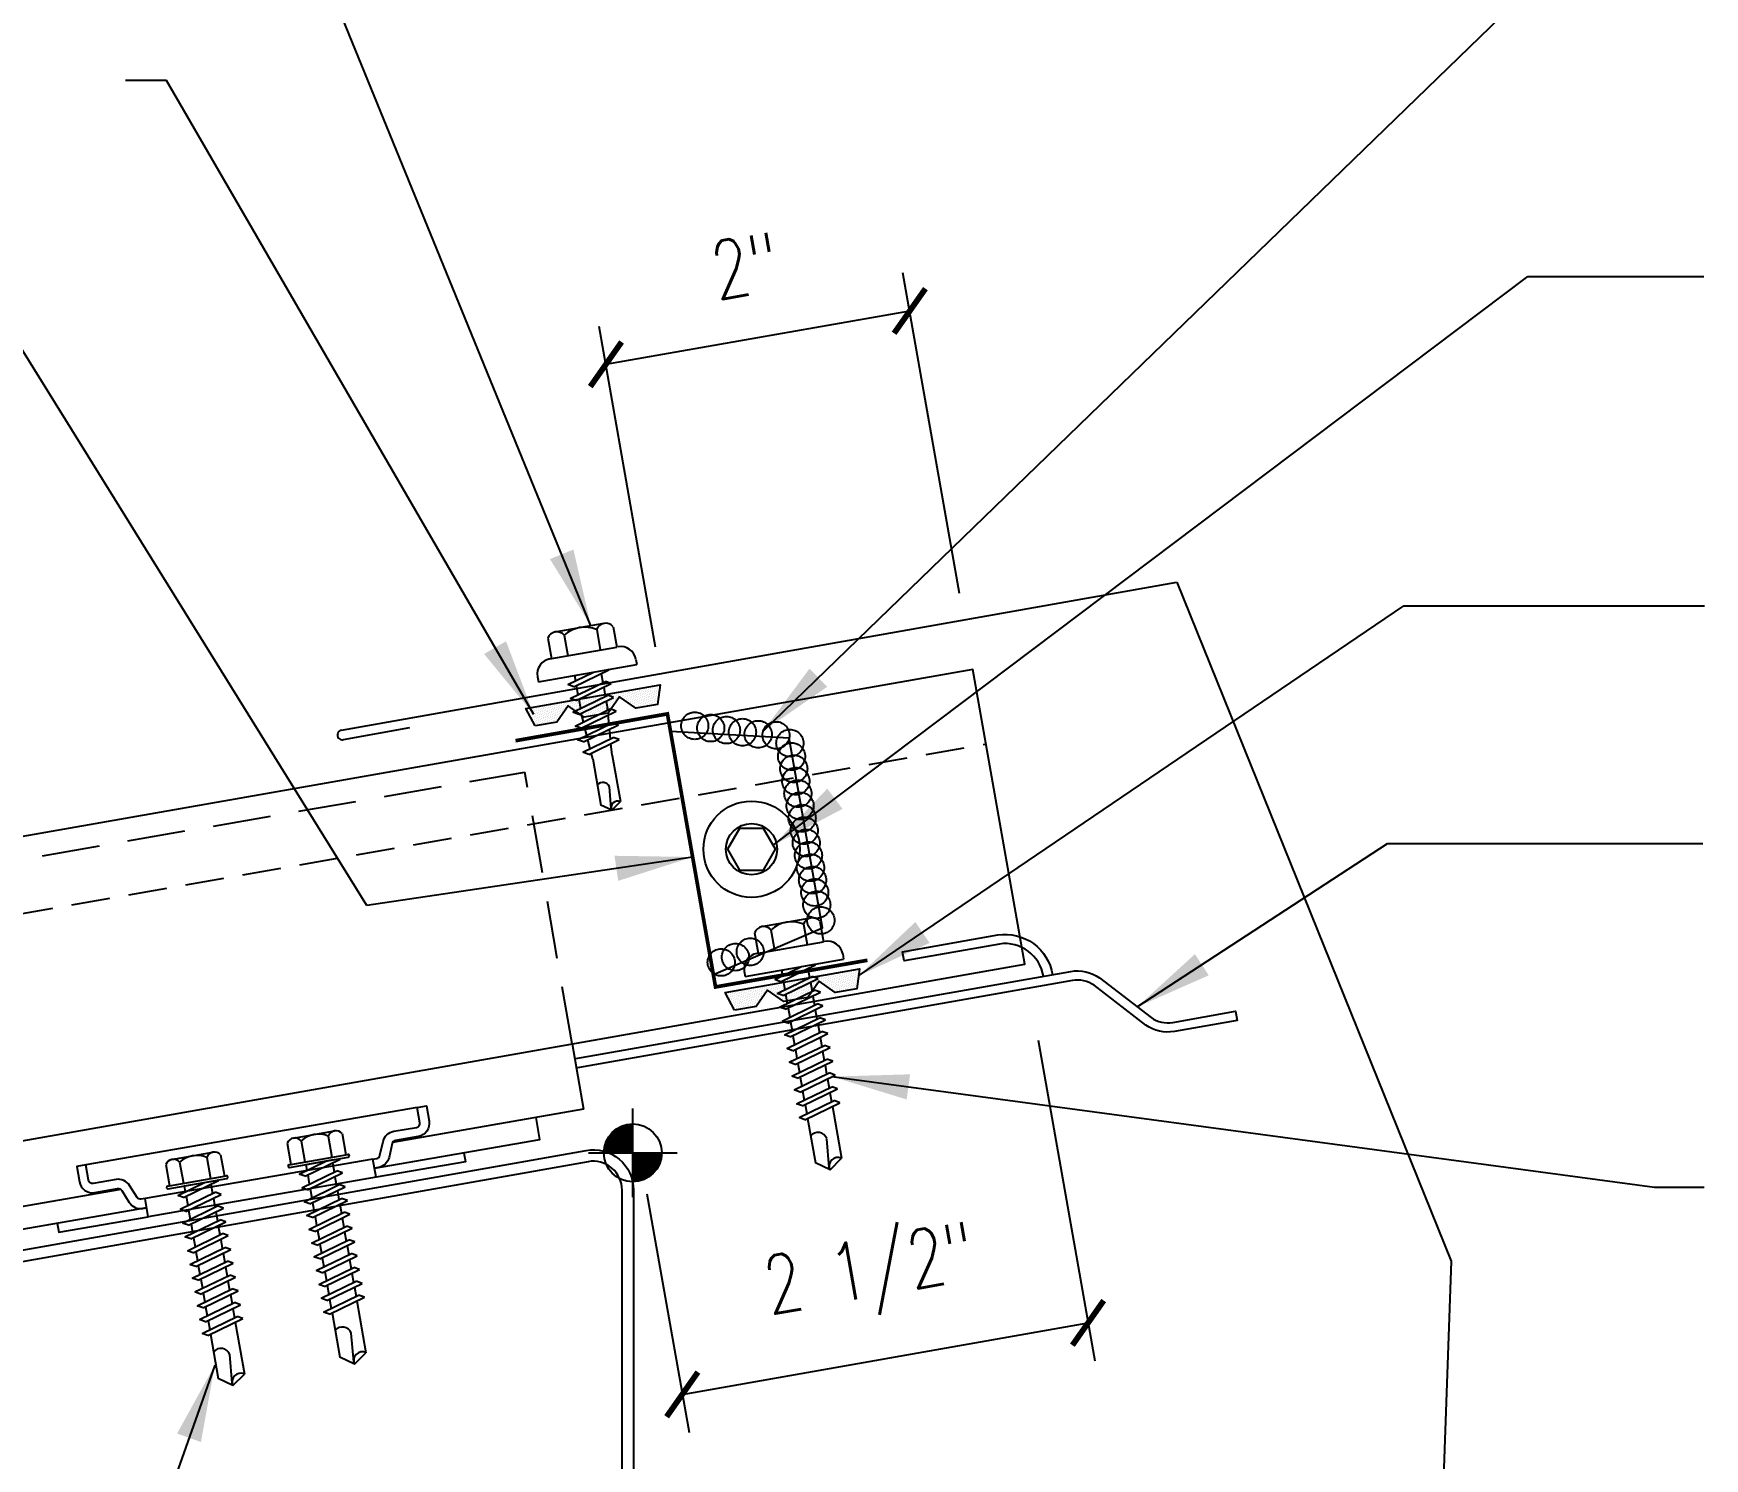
# Model space of a CAD drawing. Header units: inches. Extents: x 6.5 to 43, y 5.8 to 47.6.
# Drawn here: x 19.99 to 30.82, y 22.92 to 32.16 of the extents above; entities that cross this region are included whole.
import ezdxf

# ---------------------------------------------------------------- set-up
doc = ezdxf.new("R2010")
doc.units = ezdxf.units.IN
doc.header["$MEASUREMENT"] = 0
doc.linetypes.add('CENTER2', pattern=[1.125, 0.75, -0.125, 0.125, -0.125])
doc.linetypes.add('HIDDEN2', pattern=[0.1875, 0.125, -0.0625])
for name, color, linetype in [('clip', 5, 'Continuous'), ('CLO', 3, 'Continuous'), ('DIM', 2, 'Continuous'), ('FASTENER', 9, 'Continuous'), ('PANEL', 11, 'Continuous'), ('SEALANT', 253, 'CENTER2'), ('SECTION', 11, 'Continuous'), ('STLA', 10, 'Continuous'), ('TAPE', 8, 'Continuous'), ('TEXT', 2, 'Continuous'), ('TRIM', 6, 'Continuous')]:
    doc.layers.add(name, color=color, linetype=linetype)
doc.styles.add('TEXT', font='SIMPLEX', dxfattribs={"width": 0.75, "height": 6})
doc.styles.add('TEXT1', font='ROMANS.shx', dxfattribs={"width": 0.75, "height": 0.375})
doc.dimstyles.new('DETAIL', dxfattribs={"dimscale": 4, "dimtxt": 0.375, "dimasz": 0.0625, "dimexe": 0.0625, "dimexo": 0.125, "dimgap": 0.0625, "dimtad": 1, "dimdec": 4, "dimzin": 3, "dimdsep": 46, "dimlunit": 4, "dimtxsty": 'TEXT1', "dimblk": 'ARCHTICK', "dimcen": 0.0625, "dimclrd": 7, "dimclre": 7, "dimclrt": 2, "dimadec": 0, "dimazin": 0, "dimtfac": 0.59375, "dimtdec": 4, "dimtmove": 0, "dimatfit": 3, "dimfxl": 0, "dimfrac": 2, "dimtolj": 1, "dimtzin": 3, "dimarcsym": 0})
doc.dimstyles.new('DETAIL$7', dxfattribs={"dimscale": 4, "dimtxt": 6, "dimasz": 0.125, "dimexe": 0.0625, "dimexo": 0.125, "dimgap": 0.0625, "dimtad": 1, "dimdec": 5, "dimzin": 3, "dimdsep": 46, "dimlunit": 4, "dimtxsty": 'TEXT', "dimblk": 'ARCHTICK', "dimcen": 0.0625, "dimclrd": 7, "dimclre": 7, "dimclrt": 2, "dimadec": 0, "dimazin": 0, "dimtfac": 0.666667, "dimtdec": 5, "dimtmove": 0, "dimatfit": 3, "dimfxl": 0, "dimfrac": 2, "dimtolj": 1, "dimtzin": 3, "dimarcsym": 0})

# ---------------------------------------------------------------- blocks, each defined once
blk = doc.blocks.new('MB_DW4')
at = {"layer": 'FASTENER'}
for p, q in [((-0.163, 0.337), (0.159, 0.337)), ((-0.217, 0.305), (-0.217, 0.171)), ((-0.108, 0.305), (-0.108, 0.171)), ((0.105, 0.305), (0.105, 0.171)), ((0.214, 0.305), (0.214, 0.171)), ((-0.226, 0.171), (0.214, 0.171)), ((-0.326, 0.071), (-0.326, 0.037)), ((-0.326, 0.037), (0.322, 0.037)), ((-0.141, -0.014), (0.037, 0.037)), ((-0.105, -0.034), (0.137, 0.035)), ((-0.088, 0.037), (-0.088, 0.001)), ((-0.088, 0.037), (0.085, 0.037)), ((0.085, 0.037), (0.134, 0.037)), ((0.085, 0.02), (0.085, -0.041)), ((0.137, 0.035), (0.134, 0.037)), ((0.322, 0.071), (0.322, 0.037)), ((-0.105, -0.034), (-0.141, -0.014)), ((-0.141, -0.105), (0.102, -0.036)), ((-0.105, -0.125), (-0.141, -0.105)), ((-0.105, -0.125), (0.137, -0.056)), ((-0.088, -0.029), (-0.088, -0.09)), ((0.085, -0.071), (0.085, -0.131)), ((0.137, -0.056), (0.102, -0.036)), ((-0.141, -0.196), (0.102, -0.127)), ((-0.105, -0.216), (-0.141, -0.196)), ((-0.105, -0.216), (0.137, -0.147)), ((-0.088, -0.12), (-0.088, -0.181)), ((-0.084, -0.27), (-0.088, -0.211)), ((0.084, -0.223), (0.085, -0.211)), ((0.085, -0.162), (0.085, -0.211)), ((0.137, -0.147), (0.102, -0.127)), ((-0.141, -0.287), (0.102, -0.217)), ((-0.105, -0.307), (-0.141, -0.287)), ((-0.141, -0.378), (0.102, -0.308)), ((-0.105, -0.307), (0.137, -0.238)), ((-0.078, -0.36), (-0.082, -0.3)), ((0.077, -0.315), (0.082, -0.253)), ((0.137, -0.238), (0.102, -0.217)), ((0.137, -0.328), (0.102, -0.308)), ((-0.105, -0.398), (-0.141, -0.378)), ((-0.122, -0.463), (0.089, -0.403)), ((-0.105, -0.398), (0.137, -0.328)), ((-0.086, -0.483), (0.124, -0.423)), ((-0.071, -0.449), (-0.075, -0.389)), ((0.071, -0.408), (0.075, -0.346)), ((0.124, -0.423), (0.089, -0.403)), ((-0.086, -0.483), (-0.122, -0.463)), ((-0.066, -0.516), (-0.069, -0.478)), ((-0.066, -0.516), (-0.066, -0.82)), ((0.063, -0.515), (0.068, -0.439)), ((0.063, -0.516), (0.063, -0.82)), ((-0.003, -0.854), (0.009, -0.714)), ((-0.002, -0.866), (-0.066, -0.82)), ((-0.002, -0.866), (0.063, -0.82))]:
    blk.add_line(p, q, dxfattribs=at)
for centre, radius, start, end in [((-0.163, 0.274), 0.0628, 29.8754, 150.1246), ((-0.002, 0.141), 0.196, 56.9974, 123.0026), ((0.159, 0.274), 0.0628, 29.8754, 150.1246), ((-0.226, 0.071), 0.1, 90, 180), ((0.222, 0.071), 0.1, 0, 90), ((0.073, -0.516), 0.01, 175.9484, 180), ((-0.036, -0.723), 0.0461, 11.1445, 130.906), ((0.039, -0.855), 0.0422, 55.4585, 194.8454)]:
    blk.add_arc(centre, radius, start, end, dxfattribs=at)
blk = doc.blocks.new('*X2')
at = {"color": 0}
for p, q in [((-0.434, 0.135), (-0.434, 0.135)), ((-0.434, 0.123), (-0.434, 0.123)), ((-0.422, 0.141), (-0.422, 0.141)), ((-0.422, 0.129), (-0.422, 0.129)), ((-0.422, 0.117), (-0.422, 0.117)), ((-0.41, 0.135), (-0.41, 0.135)), ((-0.41, 0.123), (-0.41, 0.123)), ((-0.41, 0.111), (-0.41, 0.111)), ((-0.398, 0.141), (-0.398, 0.141)), ((-0.398, 0.129), (-0.398, 0.129)), ((-0.398, 0.117), (-0.398, 0.117)), ((-0.387, 0.135), (-0.387, 0.135)), ((-0.387, 0.123), (-0.387, 0.123)), ((-0.387, 0.111), (-0.387, 0.111)), ((-0.375, 0.141), (-0.375, 0.141)), ((-0.375, 0.129), (-0.375, 0.129)), ((-0.375, 0.117), (-0.375, 0.117)), ((-0.363, 0.135), (-0.363, 0.135)), ((-0.363, 0.123), (-0.363, 0.123)), ((-0.363, 0.111), (-0.363, 0.111)), ((-0.352, 0.141), (-0.352, 0.141)), ((-0.352, 0.129), (-0.352, 0.129)), ((-0.352, 0.117), (-0.352, 0.117)), ((-0.34, 0.135), (-0.34, 0.135)), ((-0.34, 0.123), (-0.34, 0.123)), ((-0.34, 0.111), (-0.34, 0.111)), ((-0.328, 0.141), (-0.328, 0.141)), ((-0.328, 0.129), (-0.328, 0.129)), ((-0.328, 0.117), (-0.328, 0.117)), ((-0.316, 0.135), (-0.316, 0.135)), ((-0.316, 0.123), (-0.316, 0.123)), ((-0.316, 0.111), (-0.316, 0.111)), ((-0.305, 0.141), (-0.305, 0.141)), ((-0.305, 0.129), (-0.305, 0.129)), ((-0.305, 0.117), (-0.305, 0.117)), ((-0.293, 0.135), (-0.293, 0.135)), ((-0.293, 0.123), (-0.293, 0.123)), ((-0.293, 0.111), (-0.293, 0.111)), ((-0.281, 0.141), (-0.281, 0.141)), ((-0.281, 0.129), (-0.281, 0.129)), ((-0.281, 0.117), (-0.281, 0.117)), ((-0.27, 0.135), (-0.27, 0.135)), ((-0.27, 0.123), (-0.27, 0.123)), ((-0.27, 0.111), (-0.27, 0.111)), ((-0.258, 0.141), (-0.258, 0.141)), ((-0.258, 0.129), (-0.258, 0.129)), ((-0.258, 0.117), (-0.258, 0.117)), ((-0.246, 0.135), (-0.246, 0.135)), ((-0.246, 0.123), (-0.246, 0.123)), ((-0.246, 0.111), (-0.246, 0.111)), ((-0.234, 0.141), (-0.234, 0.141)), ((-0.234, 0.129), (-0.234, 0.129)), ((-0.234, 0.117), (-0.234, 0.117)), ((-0.223, 0.135), (-0.223, 0.135)), ((-0.223, 0.123), (-0.223, 0.123)), ((-0.223, 0.111), (-0.223, 0.111)), ((-0.211, 0.141), (-0.211, 0.141)), ((-0.211, 0.129), (-0.211, 0.129)), ((-0.211, 0.117), (-0.211, 0.117)), ((-0.199, 0.135), (-0.199, 0.135)), ((-0.199, 0.123), (-0.199, 0.123)), ((-0.199, 0.111), (-0.199, 0.111)), ((-0.188, 0.141), (-0.188, 0.141)), ((-0.188, 0.129), (-0.188, 0.129)), ((-0.188, 0.117), (-0.188, 0.117)), ((-0.176, 0.135), (-0.176, 0.135)), ((-0.176, 0.123), (-0.176, 0.123)), ((-0.176, 0.111), (-0.176, 0.111)), ((-0.164, 0.141), (-0.164, 0.141)), ((-0.164, 0.129), (-0.164, 0.129)), ((-0.164, 0.117), (-0.164, 0.117)), ((-0.152, 0.135), (-0.152, 0.135)), ((-0.152, 0.123), (-0.152, 0.123)), ((-0.152, 0.111), (-0.152, 0.111)), ((-0.141, 0.141), (-0.141, 0.141)), ((-0.141, 0.129), (-0.141, 0.129)), ((-0.141, 0.117), (-0.141, 0.117)), ((-0.129, 0.135), (-0.129, 0.135)), ((-0.129, 0.123), (-0.129, 0.123)), ((-0.129, 0.111), (-0.129, 0.111)), ((-0.117, 0.141), (-0.117, 0.141)), ((-0.117, 0.129), (-0.117, 0.129)), ((-0.117, 0.117), (-0.117, 0.117)), ((-0.105, 0.135), (-0.105, 0.135)), ((-0.105, 0.123), (-0.105, 0.123)), ((-0.105, 0.111), (-0.105, 0.111)), ((-0.094, 0.141), (-0.094, 0.141)), ((-0.094, 0.129), (-0.094, 0.129)), ((-0.094, 0.117), (-0.094, 0.117)), ((-0.082, 0.135), (-0.082, 0.135)), ((-0.082, 0.123), (-0.082, 0.123)), ((-0.082, 0.111), (-0.082, 0.111)), ((-0.07, 0.141), (-0.07, 0.141)), ((-0.07, 0.129), (-0.07, 0.129)), ((-0.07, 0.117), (-0.07, 0.117)), ((-0.059, 0.135), (-0.059, 0.135)), ((-0.059, 0.123), (-0.059, 0.123)), ((-0.059, 0.111), (-0.059, 0.111)), ((-0.047, 0.141), (-0.047, 0.141)), ((-0.047, 0.129), (-0.047, 0.129)), ((-0.047, 0.117), (-0.047, 0.117)), ((-0.035, 0.135), (-0.035, 0.135)), ((-0.035, 0.123), (-0.035, 0.123)), ((-0.035, 0.111), (-0.035, 0.111)), ((-0.023, 0.141), (-0.023, 0.141)), ((-0.023, 0.129), (-0.023, 0.129)), ((-0.023, 0.117), (-0.023, 0.117)), ((-0.012, 0.135), (-0.012, 0.135)), ((-0.012, 0.123), (-0.012, 0.123)), ((-0.012, 0.111), (-0.012, 0.111)), ((0, 0.141), (0, 0.141)), ((0, 0.129), (0, 0.129)), ((0, 0.117), (0, 0.117)), ((0.012, 0.135), (0.012, 0.135)), ((0.012, 0.123), (0.012, 0.123)), ((0.012, 0.111), (0.012, 0.111)), ((0.023, 0.141), (0.023, 0.141)), ((0.023, 0.129), (0.023, 0.129)), ((0.023, 0.117), (0.023, 0.117)), ((0.035, 0.135), (0.035, 0.135)), ((0.035, 0.123), (0.035, 0.123)), ((0.035, 0.111), (0.035, 0.111)), ((0.047, 0.141), (0.047, 0.141)), ((0.047, 0.129), (0.047, 0.129)), ((0.047, 0.117), (0.047, 0.117)), ((0.059, 0.135), (0.059, 0.135)), ((0.059, 0.123), (0.059, 0.123)), ((0.059, 0.111), (0.059, 0.111)), ((0.07, 0.141), (0.07, 0.141)), ((0.07, 0.129), (0.07, 0.129)), ((0.07, 0.117), (0.07, 0.117)), ((0.082, 0.135), (0.082, 0.135)), ((0.082, 0.123), (0.082, 0.123)), ((0.082, 0.111), (0.082, 0.111)), ((0.094, 0.141), (0.094, 0.141)), ((0.094, 0.129), (0.094, 0.129)), ((0.094, 0.117), (0.094, 0.117)), ((0.105, 0.135), (0.105, 0.135)), ((0.105, 0.123), (0.105, 0.123)), ((0.105, 0.111), (0.105, 0.111)), ((0.117, 0.141), (0.117, 0.141)), ((0.117, 0.129), (0.117, 0.129)), ((0.117, 0.117), (0.117, 0.117)), ((0.129, 0.135), (0.129, 0.135)), ((0.129, 0.123), (0.129, 0.123)), ((0.129, 0.111), (0.129, 0.111)), ((0.141, 0.141), (0.141, 0.141)), ((0.141, 0.129), (0.141, 0.129)), ((0.141, 0.117), (0.141, 0.117)), ((0.152, 0.135), (0.152, 0.135)), ((0.152, 0.123), (0.152, 0.123)), ((0.152, 0.111), (0.152, 0.111)), ((0.164, 0.141), (0.164, 0.141)), ((0.164, 0.129), (0.164, 0.129)), ((0.164, 0.117), (0.164, 0.117)), ((0.176, 0.135), (0.176, 0.135)), ((0.176, 0.123), (0.176, 0.123)), ((0.176, 0.111), (0.176, 0.111)), ((0.188, 0.141), (0.188, 0.141)), ((0.188, 0.129), (0.188, 0.129)), ((0.188, 0.117), (0.188, 0.117)), ((0.199, 0.135), (0.199, 0.135)), ((0.199, 0.123), (0.199, 0.123)), ((0.199, 0.111), (0.199, 0.111)), ((0.211, 0.141), (0.211, 0.141)), ((0.211, 0.129), (0.211, 0.129)), ((0.211, 0.117), (0.211, 0.117)), ((0.223, 0.135), (0.223, 0.135)), ((0.223, 0.123), (0.223, 0.123)), ((0.223, 0.111), (0.223, 0.111)), ((0.234, 0.141), (0.234, 0.141)), ((0.234, 0.129), (0.234, 0.129)), ((0.234, 0.117), (0.234, 0.117)), ((0.246, 0.135), (0.246, 0.135)), ((0.246, 0.123), (0.246, 0.123)), ((0.246, 0.111), (0.246, 0.111)), ((0.258, 0.141), (0.258, 0.141)), ((0.258, 0.129), (0.258, 0.129)), ((0.258, 0.117), (0.258, 0.117)), ((0.27, 0.135), (0.27, 0.135)), ((0.27, 0.123), (0.27, 0.123)), ((0.27, 0.111), (0.27, 0.111)), ((0.281, 0.141), (0.281, 0.141)), ((0.281, 0.129), (0.281, 0.129)), ((0.281, 0.117), (0.281, 0.117)), ((0.293, 0.135), (0.293, 0.135)), ((0.293, 0.123), (0.293, 0.123)), ((0.293, 0.111), (0.293, 0.111)), ((0.305, 0.141), (0.305, 0.141)), ((0.305, 0.129), (0.305, 0.129)), ((0.305, 0.117), (0.305, 0.117)), ((0.316, 0.135), (0.316, 0.135)), ((0.316, 0.123), (0.316, 0.123)), ((0.316, 0.111), (0.316, 0.111)), ((0.328, 0.141), (0.328, 0.141)), ((0.328, 0.129), (0.328, 0.129)), ((0.328, 0.117), (0.328, 0.117)), ((0.34, 0.135), (0.34, 0.135)), ((0.34, 0.123), (0.34, 0.123)), ((0.34, 0.111), (0.34, 0.111)), ((0.352, 0.141), (0.352, 0.141)), ((0.352, 0.129), (0.352, 0.129)), ((0.352, 0.117), (0.352, 0.117)), ((0.363, 0.135), (0.363, 0.135)), ((0.363, 0.123), (0.363, 0.123)), ((0.363, 0.111), (0.363, 0.111)), ((0.375, 0.141), (0.375, 0.141)), ((0.375, 0.129), (0.375, 0.129)), ((0.375, 0.117), (0.375, 0.117)), ((0.387, 0.135), (0.387, 0.135)), ((0.387, 0.123), (0.387, 0.123)), ((0.387, 0.111), (0.387, 0.111)), ((0.398, 0.141), (0.398, 0.141)), ((0.398, 0.129), (0.398, 0.129)), ((0.398, 0.117), (0.398, 0.117)), ((0.41, 0.135), (0.41, 0.135)), ((0.41, 0.123), (0.41, 0.123)), ((0.41, 0.111), (0.41, 0.111)), ((0.422, 0.141), (0.422, 0.141)), ((0.422, 0.129), (0.422, 0.129)), ((0.422, 0.117), (0.422, 0.117)), ((0.434, 0.135), (0.434, 0.135)), ((0.434, 0.123), (0.434, 0.123)), ((-0.422, 0.105), (-0.422, 0.105)), ((-0.422, 0.094), (-0.422, 0.094)), ((-0.422, 0.082), (-0.422, 0.082)), ((-0.41, 0.1), (-0.41, 0.1)), ((-0.41, 0.088), (-0.41, 0.088)), ((-0.41, 0.076), (-0.41, 0.076)), ((-0.41, 0.064), (-0.41, 0.064)), ((-0.41, 0.053), (-0.41, 0.053)), ((-0.41, 0.041), (-0.41, 0.041)), ((-0.398, 0.105), (-0.398, 0.105)), ((-0.398, 0.094), (-0.398, 0.094)), ((-0.398, 0.082), (-0.398, 0.082)), ((-0.398, 0.07), (-0.398, 0.07)), ((-0.398, 0.059), (-0.398, 0.059)), ((-0.398, 0.047), (-0.398, 0.047)), ((-0.398, 0.035), (-0.398, 0.035)), ((-0.398, 0.023), (-0.398, 0.023)), ((-0.387, 0.1), (-0.387, 0.1)), ((-0.387, 0.088), (-0.387, 0.088)), ((-0.387, 0.076), (-0.387, 0.076)), ((-0.387, 0.064), (-0.387, 0.064)), ((-0.387, 0.053), (-0.387, 0.053)), ((-0.387, 0.041), (-0.387, 0.041)), ((-0.387, 0.029), (-0.387, 0.029)), ((-0.375, 0.105), (-0.375, 0.105)), ((-0.375, 0.094), (-0.375, 0.094)), ((-0.375, 0.082), (-0.375, 0.082)), ((-0.375, 0.07), (-0.375, 0.07)), ((-0.375, 0.059), (-0.375, 0.059)), ((-0.375, 0.047), (-0.375, 0.047)), ((-0.375, 0.035), (-0.375, 0.035)), ((-0.375, 0.023), (-0.375, 0.023)), ((-0.363, 0.1), (-0.363, 0.1)), ((-0.363, 0.088), (-0.363, 0.088)), ((-0.363, 0.076), (-0.363, 0.076)), ((-0.363, 0.064), (-0.363, 0.064)), ((-0.363, 0.053), (-0.363, 0.053)), ((-0.363, 0.041), (-0.363, 0.041)), ((-0.363, 0.029), (-0.363, 0.029)), ((-0.352, 0.105), (-0.352, 0.105)), ((-0.352, 0.094), (-0.352, 0.094)), ((-0.352, 0.082), (-0.352, 0.082)), ((-0.352, 0.07), (-0.352, 0.07)), ((-0.352, 0.059), (-0.352, 0.059)), ((-0.352, 0.047), (-0.352, 0.047)), ((-0.352, 0.035), (-0.352, 0.035)), ((-0.352, 0.023), (-0.352, 0.023)), ((-0.34, 0.1), (-0.34, 0.1)), ((-0.34, 0.088), (-0.34, 0.088)), ((-0.34, 0.076), (-0.34, 0.076)), ((-0.34, 0.064), (-0.34, 0.064)), ((-0.34, 0.053), (-0.34, 0.053)), ((-0.34, 0.041), (-0.34, 0.041)), ((-0.34, 0.029), (-0.34, 0.029)), ((-0.328, 0.105), (-0.328, 0.105)), ((-0.328, 0.094), (-0.328, 0.094)), ((-0.328, 0.082), (-0.328, 0.082)), ((-0.328, 0.07), (-0.328, 0.07)), ((-0.328, 0.059), (-0.328, 0.059)), ((-0.328, 0.047), (-0.328, 0.047)), ((-0.328, 0.035), (-0.328, 0.035)), ((-0.328, 0.023), (-0.328, 0.023)), ((-0.316, 0.1), (-0.316, 0.1)), ((-0.316, 0.088), (-0.316, 0.088)), ((-0.316, 0.076), (-0.316, 0.076)), ((-0.316, 0.064), (-0.316, 0.064)), ((-0.316, 0.053), (-0.316, 0.053)), ((-0.316, 0.041), (-0.316, 0.041)), ((-0.316, 0.029), (-0.316, 0.029)), ((-0.305, 0.105), (-0.305, 0.105)), ((-0.305, 0.094), (-0.305, 0.094)), ((-0.305, 0.082), (-0.305, 0.082)), ((-0.305, 0.07), (-0.305, 0.07)), ((-0.305, 0.059), (-0.305, 0.059)), ((-0.305, 0.047), (-0.305, 0.047)), ((-0.305, 0.035), (-0.305, 0.035)), ((-0.305, 0.023), (-0.305, 0.023)), ((-0.293, 0.1), (-0.293, 0.1)), ((-0.293, 0.088), (-0.293, 0.088)), ((-0.293, 0.076), (-0.293, 0.076)), ((-0.293, 0.064), (-0.293, 0.064)), ((-0.293, 0.053), (-0.293, 0.053)), ((-0.293, 0.041), (-0.293, 0.041)), ((-0.293, 0.029), (-0.293, 0.029)), ((-0.281, 0.105), (-0.281, 0.105)), ((-0.281, 0.094), (-0.281, 0.094)), ((-0.281, 0.082), (-0.281, 0.082)), ((-0.281, 0.07), (-0.281, 0.07)), ((-0.281, 0.059), (-0.281, 0.059)), ((-0.281, 0.047), (-0.281, 0.047)), ((-0.281, 0.035), (-0.281, 0.035)), ((-0.281, 0.023), (-0.281, 0.023)), ((-0.27, 0.1), (-0.27, 0.1)), ((-0.27, 0.088), (-0.27, 0.088)), ((-0.27, 0.076), (-0.27, 0.076)), ((-0.27, 0.064), (-0.27, 0.064)), ((-0.27, 0.053), (-0.27, 0.053)), ((-0.27, 0.041), (-0.27, 0.041)), ((-0.27, 0.029), (-0.27, 0.029)), ((-0.258, 0.105), (-0.258, 0.105)), ((-0.258, 0.094), (-0.258, 0.094)), ((-0.258, 0.082), (-0.258, 0.082)), ((-0.258, 0.07), (-0.258, 0.07)), ((-0.258, 0.059), (-0.258, 0.059)), ((-0.258, 0.047), (-0.258, 0.047)), ((-0.258, 0.035), (-0.258, 0.035)), ((-0.258, 0.023), (-0.258, 0.023)), ((-0.246, 0.1), (-0.246, 0.1)), ((-0.246, 0.088), (-0.246, 0.088)), ((-0.246, 0.076), (-0.246, 0.076)), ((-0.246, 0.064), (-0.246, 0.064)), ((-0.246, 0.053), (-0.246, 0.053)), ((-0.246, 0.041), (-0.246, 0.041)), ((-0.234, 0.105), (-0.234, 0.105)), ((-0.234, 0.094), (-0.234, 0.094)), ((-0.234, 0.082), (-0.234, 0.082)), ((-0.234, 0.07), (-0.234, 0.07)), ((-0.234, 0.059), (-0.234, 0.059)), ((-0.234, 0.047), (-0.234, 0.047)), ((-0.223, 0.1), (-0.223, 0.1)), ((-0.223, 0.088), (-0.223, 0.088)), ((-0.223, 0.076), (-0.223, 0.076)), ((-0.223, 0.064), (-0.223, 0.064)), ((-0.211, 0.105), (-0.211, 0.105)), ((-0.211, 0.094), (-0.211, 0.094)), ((-0.211, 0.082), (-0.211, 0.082)), ((-0.211, 0.07), (-0.211, 0.07)), ((-0.199, 0.1), (-0.199, 0.1)), ((-0.199, 0.088), (-0.199, 0.088)), ((-0.188, 0.105), (-0.188, 0.105)), ((-0.188, 0.094), (-0.188, 0.094)), ((-0.164, 0.105), (-0.164, 0.105)), ((-0.152, 0.1), (-0.152, 0.1)), ((-0.141, 0.105), (-0.141, 0.105)), ((-0.141, 0.094), (-0.141, 0.094)), ((-0.141, 0.082), (-0.141, 0.082)), ((-0.129, 0.1), (-0.129, 0.1)), ((-0.129, 0.088), (-0.129, 0.088)), ((-0.129, 0.076), (-0.129, 0.076)), ((-0.117, 0.105), (-0.117, 0.105)), ((-0.117, 0.094), (-0.117, 0.094)), ((-0.117, 0.082), (-0.117, 0.082)), ((-0.117, 0.07), (-0.117, 0.07)), ((-0.117, 0.059), (-0.117, 0.059)), ((-0.105, 0.1), (-0.105, 0.1)), ((-0.105, 0.088), (-0.105, 0.088)), ((-0.105, 0.076), (-0.105, 0.076)), ((-0.105, 0.064), (-0.105, 0.064)), ((-0.105, 0.053), (-0.105, 0.053)), ((-0.094, 0.105), (-0.094, 0.105)), ((-0.094, 0.094), (-0.094, 0.094)), ((-0.094, 0.082), (-0.094, 0.082)), ((-0.094, 0.07), (-0.094, 0.07)), ((-0.094, 0.059), (-0.094, 0.059)), ((-0.094, 0.047), (-0.094, 0.047)), ((-0.094, 0.035), (-0.094, 0.035)), ((-0.082, 0.1), (-0.082, 0.1)), ((-0.082, 0.088), (-0.082, 0.088)), ((-0.082, 0.076), (-0.082, 0.076)), ((-0.082, 0.064), (-0.082, 0.064)), ((-0.082, 0.053), (-0.082, 0.053)), ((-0.082, 0.041), (-0.082, 0.041)), ((-0.082, 0.029), (-0.082, 0.029)), ((-0.07, 0.105), (-0.07, 0.105)), ((-0.07, 0.094), (-0.07, 0.094)), ((-0.07, 0.082), (-0.07, 0.082)), ((-0.07, 0.07), (-0.07, 0.07)), ((-0.07, 0.059), (-0.07, 0.059)), ((-0.07, 0.047), (-0.07, 0.047)), ((-0.07, 0.035), (-0.07, 0.035)), ((-0.07, 0.023), (-0.07, 0.023)), ((-0.059, 0.1), (-0.059, 0.1)), ((-0.059, 0.088), (-0.059, 0.088)), ((-0.059, 0.076), (-0.059, 0.076)), ((-0.059, 0.064), (-0.059, 0.064)), ((-0.059, 0.053), (-0.059, 0.053)), ((-0.059, 0.041), (-0.059, 0.041)), ((-0.059, 0.029), (-0.059, 0.029)), ((-0.047, 0.105), (-0.047, 0.105)), ((-0.047, 0.094), (-0.047, 0.094)), ((-0.047, 0.082), (-0.047, 0.082)), ((-0.047, 0.07), (-0.047, 0.07)), ((-0.047, 0.059), (-0.047, 0.059)), ((-0.047, 0.047), (-0.047, 0.047)), ((-0.047, 0.035), (-0.047, 0.035)), ((-0.047, 0.023), (-0.047, 0.023)), ((-0.035, 0.1), (-0.035, 0.1)), ((-0.035, 0.088), (-0.035, 0.088)), ((-0.035, 0.076), (-0.035, 0.076)), ((-0.035, 0.064), (-0.035, 0.064)), ((-0.035, 0.053), (-0.035, 0.053)), ((-0.035, 0.041), (-0.035, 0.041)), ((-0.035, 0.029), (-0.035, 0.029)), ((-0.023, 0.105), (-0.023, 0.105)), ((-0.023, 0.094), (-0.023, 0.094)), ((-0.023, 0.082), (-0.023, 0.082)), ((-0.023, 0.07), (-0.023, 0.07)), ((-0.023, 0.059), (-0.023, 0.059)), ((-0.023, 0.047), (-0.023, 0.047)), ((-0.023, 0.035), (-0.023, 0.035)), ((-0.023, 0.023), (-0.023, 0.023)), ((-0.012, 0.1), (-0.012, 0.1)), ((-0.012, 0.088), (-0.012, 0.088)), ((-0.012, 0.076), (-0.012, 0.076)), ((-0.012, 0.064), (-0.012, 0.064)), ((-0.012, 0.053), (-0.012, 0.053)), ((-0.012, 0.041), (-0.012, 0.041)), ((-0.012, 0.029), (-0.012, 0.029)), ((0, 0.105), (0, 0.105)), ((0, 0.094), (0, 0.094)), ((0, 0.082), (0, 0.082)), ((0, 0.07), (0, 0.07)), ((0, 0.059), (0, 0.059)), ((0, 0.047), (0, 0.047)), ((0, 0.035), (0, 0.035)), ((0, 0.023), (0, 0.023)), ((0.012, 0.1), (0.012, 0.1)), ((0.012, 0.088), (0.012, 0.088)), ((0.012, 0.076), (0.012, 0.076)), ((0.012, 0.064), (0.012, 0.064)), ((0.012, 0.053), (0.012, 0.053)), ((0.012, 0.041), (0.012, 0.041)), ((0.012, 0.029), (0.012, 0.029)), ((0.023, 0.105), (0.023, 0.105)), ((0.023, 0.094), (0.023, 0.094)), ((0.023, 0.082), (0.023, 0.082)), ((0.023, 0.07), (0.023, 0.07)), ((0.023, 0.059), (0.023, 0.059)), ((0.023, 0.047), (0.023, 0.047)), ((0.023, 0.035), (0.023, 0.035)), ((0.023, 0.023), (0.023, 0.023)), ((0.035, 0.1), (0.035, 0.1)), ((0.035, 0.088), (0.035, 0.088)), ((0.035, 0.076), (0.035, 0.076)), ((0.035, 0.064), (0.035, 0.064)), ((0.035, 0.053), (0.035, 0.053)), ((0.035, 0.041), (0.035, 0.041)), ((0.035, 0.029), (0.035, 0.029)), ((0.047, 0.105), (0.047, 0.105)), ((0.047, 0.094), (0.047, 0.094)), ((0.047, 0.082), (0.047, 0.082)), ((0.047, 0.07), (0.047, 0.07)), ((0.047, 0.059), (0.047, 0.059)), ((0.047, 0.047), (0.047, 0.047)), ((0.047, 0.035), (0.047, 0.035)), ((0.047, 0.023), (0.047, 0.023)), ((0.059, 0.1), (0.059, 0.1)), ((0.059, 0.088), (0.059, 0.088)), ((0.059, 0.076), (0.059, 0.076)), ((0.059, 0.064), (0.059, 0.064)), ((0.059, 0.053), (0.059, 0.053)), ((0.059, 0.041), (0.059, 0.041)), ((0.059, 0.029), (0.059, 0.029)), ((0.07, 0.105), (0.07, 0.105)), ((0.07, 0.094), (0.07, 0.094)), ((0.07, 0.082), (0.07, 0.082)), ((0.07, 0.07), (0.07, 0.07)), ((0.07, 0.059), (0.07, 0.059)), ((0.07, 0.047), (0.07, 0.047)), ((0.07, 0.035), (0.07, 0.035)), ((0.07, 0.023), (0.07, 0.023)), ((0.082, 0.1), (0.082, 0.1)), ((0.082, 0.088), (0.082, 0.088)), ((0.082, 0.076), (0.082, 0.076)), ((0.082, 0.064), (0.082, 0.064)), ((0.082, 0.053), (0.082, 0.053)), ((0.082, 0.041), (0.082, 0.041)), ((0.082, 0.029), (0.082, 0.029)), ((0.094, 0.105), (0.094, 0.105)), ((0.094, 0.094), (0.094, 0.094)), ((0.094, 0.082), (0.094, 0.082)), ((0.094, 0.07), (0.094, 0.07)), ((0.094, 0.059), (0.094, 0.059)), ((0.094, 0.047), (0.094, 0.047)), ((0.094, 0.035), (0.094, 0.035)), ((0.105, 0.1), (0.105, 0.1)), ((0.105, 0.088), (0.105, 0.088)), ((0.105, 0.076), (0.105, 0.076)), ((0.105, 0.064), (0.105, 0.064)), ((0.105, 0.053), (0.105, 0.053)), ((0.117, 0.105), (0.117, 0.105)), ((0.117, 0.094), (0.117, 0.094)), ((0.117, 0.082), (0.117, 0.082)), ((0.117, 0.07), (0.117, 0.07)), ((0.117, 0.059), (0.117, 0.059)), ((0.129, 0.1), (0.129, 0.1)), ((0.129, 0.088), (0.129, 0.088)), ((0.129, 0.076), (0.129, 0.076)), ((0.141, 0.105), (0.141, 0.105)), ((0.141, 0.094), (0.141, 0.094)), ((0.141, 0.082), (0.141, 0.082)), ((0.152, 0.1), (0.152, 0.1)), ((0.164, 0.105), (0.164, 0.105)), ((0.188, 0.105), (0.188, 0.105)), ((0.188, 0.094), (0.188, 0.094)), ((0.199, 0.1), (0.199, 0.1)), ((0.199, 0.088), (0.199, 0.088)), ((0.211, 0.105), (0.211, 0.105)), ((0.211, 0.094), (0.211, 0.094)), ((0.211, 0.082), (0.211, 0.082)), ((0.211, 0.07), (0.211, 0.07)), ((0.223, 0.1), (0.223, 0.1)), ((0.223, 0.088), (0.223, 0.088)), ((0.223, 0.076), (0.223, 0.076)), ((0.223, 0.064), (0.223, 0.064)), ((0.234, 0.105), (0.234, 0.105)), ((0.234, 0.094), (0.234, 0.094)), ((0.234, 0.082), (0.234, 0.082)), ((0.234, 0.07), (0.234, 0.07)), ((0.234, 0.059), (0.234, 0.059)), ((0.234, 0.047), (0.234, 0.047)), ((0.246, 0.1), (0.246, 0.1)), ((0.246, 0.088), (0.246, 0.088)), ((0.246, 0.076), (0.246, 0.076)), ((0.246, 0.064), (0.246, 0.064)), ((0.246, 0.053), (0.246, 0.053)), ((0.246, 0.041), (0.246, 0.041)), ((0.258, 0.105), (0.258, 0.105)), ((0.258, 0.094), (0.258, 0.094)), ((0.258, 0.082), (0.258, 0.082)), ((0.258, 0.07), (0.258, 0.07)), ((0.258, 0.059), (0.258, 0.059)), ((0.258, 0.047), (0.258, 0.047)), ((0.258, 0.035), (0.258, 0.035)), ((0.258, 0.023), (0.258, 0.023)), ((0.27, 0.1), (0.27, 0.1)), ((0.27, 0.088), (0.27, 0.088)), ((0.27, 0.076), (0.27, 0.076)), ((0.27, 0.064), (0.27, 0.064)), ((0.27, 0.053), (0.27, 0.053)), ((0.27, 0.041), (0.27, 0.041)), ((0.27, 0.029), (0.27, 0.029)), ((0.281, 0.105), (0.281, 0.105)), ((0.281, 0.094), (0.281, 0.094)), ((0.281, 0.082), (0.281, 0.082)), ((0.281, 0.07), (0.281, 0.07)), ((0.281, 0.059), (0.281, 0.059)), ((0.281, 0.047), (0.281, 0.047)), ((0.281, 0.035), (0.281, 0.035)), ((0.281, 0.023), (0.281, 0.023)), ((0.293, 0.1), (0.293, 0.1)), ((0.293, 0.088), (0.293, 0.088)), ((0.293, 0.076), (0.293, 0.076)), ((0.293, 0.064), (0.293, 0.064)), ((0.293, 0.053), (0.293, 0.053)), ((0.293, 0.041), (0.293, 0.041)), ((0.293, 0.029), (0.293, 0.029)), ((0.305, 0.105), (0.305, 0.105)), ((0.305, 0.094), (0.305, 0.094)), ((0.305, 0.082), (0.305, 0.082)), ((0.305, 0.07), (0.305, 0.07)), ((0.305, 0.059), (0.305, 0.059)), ((0.305, 0.047), (0.305, 0.047)), ((0.305, 0.035), (0.305, 0.035)), ((0.305, 0.023), (0.305, 0.023)), ((0.316, 0.1), (0.316, 0.1)), ((0.316, 0.088), (0.316, 0.088)), ((0.316, 0.076), (0.316, 0.076)), ((0.316, 0.064), (0.316, 0.064)), ((0.316, 0.053), (0.316, 0.053)), ((0.316, 0.041), (0.316, 0.041)), ((0.316, 0.029), (0.316, 0.029)), ((0.328, 0.105), (0.328, 0.105)), ((0.328, 0.094), (0.328, 0.094)), ((0.328, 0.082), (0.328, 0.082)), ((0.328, 0.07), (0.328, 0.07)), ((0.328, 0.059), (0.328, 0.059)), ((0.328, 0.047), (0.328, 0.047)), ((0.328, 0.035), (0.328, 0.035)), ((0.328, 0.023), (0.328, 0.023)), ((0.34, 0.1), (0.34, 0.1)), ((0.34, 0.088), (0.34, 0.088)), ((0.34, 0.076), (0.34, 0.076)), ((0.34, 0.064), (0.34, 0.064)), ((0.34, 0.053), (0.34, 0.053)), ((0.34, 0.041), (0.34, 0.041)), ((0.34, 0.029), (0.34, 0.029)), ((0.352, 0.105), (0.352, 0.105)), ((0.352, 0.094), (0.352, 0.094)), ((0.352, 0.082), (0.352, 0.082)), ((0.352, 0.07), (0.352, 0.07)), ((0.352, 0.059), (0.352, 0.059)), ((0.352, 0.047), (0.352, 0.047)), ((0.352, 0.035), (0.352, 0.035)), ((0.352, 0.023), (0.352, 0.023)), ((0.363, 0.1), (0.363, 0.1)), ((0.363, 0.088), (0.363, 0.088)), ((0.363, 0.076), (0.363, 0.076)), ((0.363, 0.064), (0.363, 0.064)), ((0.363, 0.053), (0.363, 0.053)), ((0.363, 0.041), (0.363, 0.041)), ((0.363, 0.029), (0.363, 0.029)), ((0.375, 0.105), (0.375, 0.105)), ((0.375, 0.094), (0.375, 0.094)), ((0.375, 0.082), (0.375, 0.082)), ((0.375, 0.07), (0.375, 0.07)), ((0.375, 0.059), (0.375, 0.059)), ((0.375, 0.047), (0.375, 0.047)), ((0.375, 0.035), (0.375, 0.035)), ((0.375, 0.023), (0.375, 0.023)), ((0.387, 0.1), (0.387, 0.1)), ((0.387, 0.088), (0.387, 0.088)), ((0.387, 0.076), (0.387, 0.076)), ((0.387, 0.064), (0.387, 0.064)), ((0.387, 0.053), (0.387, 0.053)), ((0.387, 0.041), (0.387, 0.041)), ((0.387, 0.029), (0.387, 0.029)), ((0.398, 0.105), (0.398, 0.105)), ((0.398, 0.094), (0.398, 0.094)), ((0.398, 0.082), (0.398, 0.082)), ((0.398, 0.07), (0.398, 0.07)), ((0.398, 0.059), (0.398, 0.059)), ((0.398, 0.047), (0.398, 0.047)), ((0.398, 0.035), (0.398, 0.035)), ((0.398, 0.023), (0.398, 0.023)), ((0.41, 0.1), (0.41, 0.1)), ((0.41, 0.088), (0.41, 0.088)), ((0.41, 0.076), (0.41, 0.076)), ((0.41, 0.064), (0.41, 0.064)), ((0.41, 0.053), (0.41, 0.053)), ((0.41, 0.041), (0.41, 0.041)), ((0.422, 0.105), (0.422, 0.105)), ((0.422, 0.094), (0.422, 0.094)), ((0.422, 0.082), (0.422, 0.082))]:
    blk.add_line(p, q, dxfattribs=at)
blk = doc.blocks.new('MB_DBTAP')
at = {"layer": 'TAPE', "color": 9}
blk.add_lwpolyline([(-0.403, 0.018), (-0.442, 0.141), (0.442, 0.141), (0.403, 0.018), (0.26, 0.018), (0.17, 0.109), (0.079, 0.018), (0, 0.018), (-0.079, 0.018), (-0.17, 0.109), (-0.26, 0.018)], close=True, dxfattribs=at)
at = {"layer": 'TAPE', "color": 251}
blk.add_blockref('*X2', (0, 0), dxfattribs=at)
blk = doc.blocks.new('MB_516W')
blk.add_lwpolyline([(-0.078, 0.135), (-0.156, 0), (-0.078, -0.135), (0.078, -0.135), (0.156, 0), (0.078, 0.135)], close=True)
for radius in [0.312, 0.166]:
    blk.add_circle((0, 0), radius)
blk = doc.blocks.new('A$C23AA14D5')
at = {"layer": 'CLO', "const_width": 0.0239}
blk.add_lwpolyline([(2.284, 0.187), (1.299, 0.014), (0.987, 1.785), (0.002, 1.611)], dxfattribs=at)
at = {"layer": 'CLO'}
blk.add_lwpolyline([(1.285, 0.094), (1.993, 0.397), (1.776, 1.628), (1.007, 1.67)], dxfattribs=at)
blk = doc.blocks.new('_ArchTick')
at = {"color": 0, "linetype": 'ByBlock', "const_width": 0.15}
blk.add_lwpolyline([(-0.5, -0.5), (0.5, 0.5)], dxfattribs=at)
blk = doc.blocks.new('*D13')
at = {"layer": 'DEFPOINTS', "color": 0}
for p in [(26.414, 26.128), (23.877, 25.131), (26.824, 23.801)]:
    blk.add_point(p, dxfattribs=at)
at = {"layer": 'DIM', "color": 7, "lineweight": -2}
for p, q in [((26.5, 25.635), (26.867, 23.555)), ((23.964, 24.638), (24.237, 23.091)), ((24.193, 23.337), (26.824, 23.801))]:
    blk.add_line(p, q, dxfattribs=at)
at = {"layer": 'DIM', "color": 7, "lineweight": -2, "xscale": 0.25, "yscale": 0.25, "zscale": 0.25}
for p, rotation in [((26.824, 23.801), 9.99999999999999), ((24.193, 23.337), 190)]:
    blk.add_blockref('_ArchTick', p, dxfattribs=dict(at, rotation=rotation))
at = {"layer": 'DIM', "color": 2, "insert": (25.416, 24.097), "char_height": 0.375, "attachment_point": 5, "rotation": 10, "style": 'TEXT1'}
blk.add_mtext('\\A1;2 1/2"', dxfattribs=at)
blk = doc.blocks.new('wp')
at = {"layer": 'SECTION'}
for p, q in [((0, -0.0958), (0, 0.0958)), ((-0.0958, 0), (0.0958, 0))]:
    blk.add_line(p, q, dxfattribs=at)
at = {"layer": 'SECTION', "const_width": 0.0625}
for points in [[(0, 0.0312, 0.414214), (-0.0312, 0, 1)], [(0, -0.0312, 0.414214), (0.0312, 0, 1)]]:
    blk.add_lwpolyline(points, format="xyb", dxfattribs=at)
at = {"layer": 'SECTION'}
blk.add_circle((0, 0), 0.0625, dxfattribs=at)
blk = doc.blocks.new('sd21')
at = {"layer": 'FASTENER'}
for p, q in [((-0.135, 0.22), (0.135, 0.22)), ((-0.181, 0.194), (-0.181, 0.055)), ((-0.089, 0.194), (-0.089, 0.055)), ((0.089, 0.194), (0.089, 0.055)), ((0.181, 0.194), (0.181, 0.055)), ((-0.193, 0.055), (0.193, 0.055)), ((-0.193, 0.037), (0.193, 0.037)), ((-0.181, 0.055), (0.181, 0.055)), ((-0.139, -0.016), (0.046, 0.037)), ((-0.104, -0.036), (0.139, 0.033)), ((-0.086, 0.037), (0.086, 0.037)), ((-0.086, 0.037), (-0.086, -0.001)), ((0.086, 0.037), (0.133, 0.037)), ((0.086, 0.018), (0.086, -0.042)), ((0.139, 0.033), (0.133, 0.037)), ((-0.104, -0.036), (-0.139, -0.016)), ((-0.139, -0.107), (0.104, -0.038)), ((-0.104, -0.127), (-0.139, -0.107)), ((-0.104, -0.127), (0.139, -0.058)), ((-0.086, -0.031), (-0.086, -0.092)), ((0.086, -0.073), (0.086, -0.133)), ((0.139, -0.058), (0.104, -0.038)), ((-0.139, -0.198), (0.104, -0.128)), ((-0.104, -0.218), (-0.139, -0.198)), ((-0.104, -0.218), (0.139, -0.149)), ((-0.086, -0.122), (-0.086, -0.183)), ((-0.086, -0.213), (-0.086, -0.274)), ((0.086, -0.164), (0.086, -0.224)), ((0.139, -0.149), (0.104, -0.128)), ((-0.139, -0.289), (0.104, -0.219)), ((-0.104, -0.309), (-0.139, -0.289)), ((-0.139, -0.38), (0.104, -0.31)), ((-0.104, -0.309), (0.139, -0.239)), ((-0.086, -0.304), (-0.086, -0.364)), ((0.086, -0.255), (0.086, -0.315)), ((0.139, -0.239), (0.104, -0.219)), ((0.139, -0.33), (0.104, -0.31)), ((-0.104, -0.4), (-0.139, -0.38)), ((-0.139, -0.47), (0.104, -0.401)), ((-0.104, -0.4), (0.139, -0.33)), ((-0.104, -0.491), (0.139, -0.421)), ((-0.086, -0.395), (-0.086, -0.455)), ((0.086, -0.345), (0.086, -0.406)), ((0.139, -0.421), (0.104, -0.401)), ((-0.104, -0.491), (-0.139, -0.47)), ((-0.139, -0.561), (0.104, -0.492)), ((-0.104, -0.581), (0.139, -0.512)), ((-0.086, -0.486), (-0.086, -0.546)), ((0.086, -0.436), (0.086, -0.497)), ((0.086, -0.527), (0.086, -0.588)), ((0.139, -0.512), (0.104, -0.492)), ((-0.104, -0.581), (-0.139, -0.561)), ((-0.139, -0.652), (0.104, -0.583)), ((-0.104, -0.672), (0.139, -0.603)), ((-0.086, -0.577), (-0.086, -0.637)), ((0.086, -0.618), (0.086, -0.679)), ((0.139, -0.603), (0.104, -0.583)), ((-0.104, -0.672), (-0.139, -0.652)), ((-0.139, -0.743), (0.104, -0.674)), ((-0.104, -0.763), (-0.139, -0.743)), ((-0.104, -0.763), (0.139, -0.694)), ((-0.086, -0.667), (-0.086, -0.728)), ((-0.086, -0.758), (-0.086, -0.819)), ((0.086, -0.709), (0.086, -0.77)), ((0.139, -0.694), (0.104, -0.674)), ((-0.139, -0.834), (0.104, -0.765)), ((-0.104, -0.854), (-0.139, -0.834)), ((-0.139, -0.925), (0.104, -0.856)), ((-0.104, -0.854), (0.139, -0.785)), ((-0.086, -0.849), (-0.086, -0.91)), ((0.086, -0.8), (0.086, -0.861)), ((0.139, -0.785), (0.104, -0.765)), ((0.139, -0.876), (0.104, -0.856)), ((-0.104, -0.945), (-0.139, -0.925)), ((-0.104, -0.945), (0.139, -0.876)), ((-0.086, -0.94), (-0.086, -1.232)), ((0.086, -0.891), (0.086, -1.232)), ((-0.002, -1.277), (0.014, -1.091)), ((0, -1.293), (-0.086, -1.232)), ((0, -1.293), (0.086, -1.232))]:
    blk.add_line(p, q, dxfattribs=at)
for centre, radius, start, end in [((-0.135, 0.168), 0.0527, 29.8754, 150.1246), ((0, 0.056), 0.164, 56.9974, 123.0026), ((0.135, 0.168), 0.0527, 29.8754, 150.1246), ((-0.193, 0.046), 0.00894, 90, 270), ((0.193, 0.046), 0.00894, 270, 90), ((-0.046, -1.102), 0.0615, 11.1445, 130.906), ((0.054, -1.278), 0.0563, 55.4585, 194.8454)]:
    blk.add_arc(centre, radius, start, end, dxfattribs=at)
blk = doc.blocks.new('fz7')
at = {"layer": 'FASTENER'}
for p, q in [((-0.161, 0.337), (0.161, 0.337)), ((-0.215, 0.305), (-0.215, 0.171)), ((-0.107, 0.305), (-0.107, 0.171)), ((0.107, 0.305), (0.107, 0.171)), ((0.215, 0.305), (0.215, 0.171)), ((-0.224, 0.171), (0.215, 0.171)), ((-0.324, 0.071), (-0.324, 0.037)), ((-0.324, 0.037), (0.324, 0.037)), ((-0.139, -0.016), (0.046, 0.037)), ((-0.104, -0.036), (0.139, 0.033)), ((-0.086, 0.037), (-0.086, -0.001)), ((-0.086, 0.037), (0.086, 0.037)), ((0.086, 0.037), (0.133, 0.037)), ((0.086, 0.018), (0.086, -0.042)), ((0.139, 0.033), (0.133, 0.037)), ((0.324, 0.071), (0.324, 0.037)), ((-0.104, -0.036), (-0.139, -0.016)), ((-0.139, -0.107), (0.104, -0.038)), ((-0.104, -0.127), (-0.139, -0.107)), ((-0.104, -0.127), (0.139, -0.058)), ((-0.086, -0.031), (-0.086, -0.092)), ((0.086, -0.073), (0.086, -0.133)), ((0.139, -0.058), (0.104, -0.038)), ((-0.139, -0.198), (0.104, -0.128)), ((-0.104, -0.218), (-0.139, -0.198)), ((-0.104, -0.218), (0.139, -0.149)), ((-0.086, -0.122), (-0.086, -0.183)), ((-0.086, -0.213), (-0.086, -0.274)), ((0.086, -0.164), (0.086, -0.224)), ((0.139, -0.149), (0.104, -0.128)), ((-0.139, -0.289), (0.104, -0.219)), ((-0.104, -0.309), (-0.139, -0.289)), ((-0.139, -0.38), (0.104, -0.31)), ((-0.104, -0.309), (0.139, -0.239)), ((-0.086, -0.304), (-0.086, -0.364)), ((0.086, -0.255), (0.086, -0.315)), ((0.139, -0.239), (0.104, -0.219)), ((0.139, -0.33), (0.104, -0.31)), ((-0.104, -0.4), (-0.139, -0.38)), ((-0.139, -0.47), (0.104, -0.401)), ((-0.104, -0.4), (0.139, -0.33)), ((-0.104, -0.491), (0.139, -0.421)), ((-0.086, -0.395), (-0.086, -0.455)), ((0.086, -0.345), (0.086, -0.406)), ((0.139, -0.421), (0.104, -0.401)), ((-0.104, -0.491), (-0.139, -0.47)), ((-0.139, -0.561), (0.104, -0.492)), ((-0.104, -0.581), (0.139, -0.512)), ((-0.086, -0.486), (-0.086, -0.546)), ((0.086, -0.436), (0.086, -0.497)), ((0.086, -0.527), (0.086, -0.588)), ((0.139, -0.512), (0.104, -0.492)), ((-0.104, -0.581), (-0.139, -0.561)), ((-0.139, -0.652), (0.104, -0.583)), ((-0.104, -0.672), (0.139, -0.603)), ((-0.086, -0.577), (-0.086, -0.637)), ((0.086, -0.618), (0.086, -0.679)), ((0.139, -0.603), (0.104, -0.583)), ((-0.104, -0.672), (-0.139, -0.652)), ((-0.139, -0.743), (0.104, -0.674)), ((-0.104, -0.763), (-0.139, -0.743)), ((-0.104, -0.763), (0.139, -0.694)), ((-0.086, -0.667), (-0.086, -0.728)), ((-0.086, -0.758), (-0.086, -0.819)), ((0.086, -0.709), (0.086, -0.77)), ((0.139, -0.694), (0.104, -0.674)), ((-0.139, -0.834), (0.104, -0.765)), ((-0.104, -0.854), (-0.139, -0.834)), ((-0.139, -0.925), (0.104, -0.856)), ((-0.104, -0.854), (0.139, -0.785)), ((-0.086, -0.849), (-0.086, -0.91)), ((0.086, -0.8), (0.086, -0.861)), ((0.139, -0.785), (0.104, -0.765)), ((0.139, -0.876), (0.104, -0.856)), ((-0.104, -0.945), (-0.139, -0.925)), ((-0.104, -0.945), (0.139, -0.876)), ((-0.086, -0.94), (-0.086, -1.232)), ((0.086, -0.891), (0.086, -1.232)), ((-0.002, -1.277), (0.014, -1.091)), ((0, -1.293), (-0.086, -1.232)), ((0, -1.293), (0.086, -1.232))]:
    blk.add_line(p, q, dxfattribs=at)
for centre, radius, start, end in [((-0.161, 0.274), 0.0628, 29.8754, 150.1246), ((0, 0.141), 0.196, 56.9974, 123.0026), ((0.161, 0.274), 0.0628, 29.8754, 150.1246), ((-0.224, 0.071), 0.1, 90, 180), ((0.224, 0.071), 0.1, 0, 90), ((-0.046, -1.102), 0.0615, 11.1445, 130.906), ((0.054, -1.278), 0.0563, 55.4585, 194.8454)]:
    blk.add_arc(centre, radius, start, end, dxfattribs=at)
blk = doc.blocks.new('*D27')
at = {"color": 7, "lineweight": -2}
for p, q in [((25.99, 28.531), (25.624, 30.611)), ((23.698, 30.018), (25.668, 30.364)), ((24.02, 28.184), (23.655, 30.264))]:
    blk.add_line(p, q, dxfattribs=at)
at = {"layer": 'DEFPOINTS', "color": 0}
for p in [(25.668, 30.364), (26.077, 28.038), (24.107, 27.692)]:
    blk.add_point(p, dxfattribs=at)
at = {"color": 7, "lineweight": -2, "xscale": 0.25, "yscale": 0.25, "zscale": 0.25}
for p, rotation in [((25.668, 30.364), 9.972687918368171), ((23.698, 30.018), 189.9726879183682)]:
    blk.add_blockref('_ArchTick', p, dxfattribs=dict(at, rotation=rotation))
at = {"color": 2, "insert": (24.601, 30.657), "char_height": 0.375, "attachment_point": 5, "rotation": 9.9727, "style": 'TEXT1'}
blk.add_mtext('\\A1;2"', dxfattribs=at)

msp = doc.modelspace()

# ---------------------------------------------------------------- linework, layer by layer
at = {"layer": 'clip', "linetype": 'HIDDEN2', "ltscale": 3}
for p in [(18.93627, 26.6387), (23.47883, 25.6107)]:
    msp.add_line(p, (23.17299, 27.37368), dxfattribs=at)
at = {"layer": 'clip'}
for p, q in [((23.47883, 25.6107), (23.55245, 25.18635)), ((23.55245, 25.18635), (22.31473, 24.97164)), ((20.55344, 24.66609), (19.31573, 24.45137))]:
    msp.add_line(p, q, dxfattribs=at)
for points in [[(22.47471, 25.19768), (20.32659, 24.82503)], [(22.18749, 24.86357), (20.70956, 24.60719)], [(22.208, 24.74534), (21.86325, 24.68553)], [(21.86325, 24.68553), (21.07482, 24.54876)], [(21.07482, 24.54876), (20.73007, 24.48895)]]:
    msp.add_lwpolyline(points, dxfattribs=at)
for points in [[(22.7766, 24.90488), (22.78685, 24.84576), (22.208, 24.74534), (22.18749, 24.86357), (22.21222, 24.86786, 0.30337073), (22.23315, 24.88779), (22.25329, 24.97746, -0.30332014), (22.32252, 25.04338), (22.47061, 25.06907, 0.41421033), (22.4918, 25.09916), (22.47471, 25.19768), (22.53383, 25.20794), (22.55092, 25.10941, -0.41422109), (22.4809, 25.01), (22.33281, 24.98431, 0.30336671), (22.31188, 24.96438), (22.29174, 24.87471, -0.30332014), (22.2225, 24.80879), (22.19777, 24.8045), (23.26927, 24.99038), (23.24465, 25.13226)], [(20.14099, 24.44766), (20.15125, 24.38854), (20.7301, 24.48896), (20.70959, 24.60719), (20.68486, 24.6029, -0.30337073), (20.65844, 24.61462), (20.60928, 24.69226, 0.30332014), (20.52188, 24.73101), (20.3738, 24.70532, -0.41421033), (20.34371, 24.72651), (20.32662, 24.82504), (20.2675, 24.81478), (20.28459, 24.71625, 0.41422109), (20.38401, 24.64623), (20.5321, 24.67192, -0.30336671), (20.55852, 24.66021), (20.60768, 24.58257, 0.30332014), (20.69508, 24.54382), (20.71981, 24.54811), (19.64831, 24.36223), (19.6237, 24.50411)]]:
    msp.add_lwpolyline(points, format="xyb", dxfattribs=at)
at = {"layer": 'PANEL', "color": 8, "linetype": 'HIDDEN2', "ltscale": 2}
msp.add_line((9.15502, 24.5641), (26.16195, 27.55452), dxfattribs=at)
at = {"layer": 'PANEL'}
msp.add_lwpolyline([(9.39926, 23.12966), (26.41351, 26.12783), (26.07663, 28.03836), (9.06971, 25.04794)], dxfattribs=at)
at = {"layer": 'SEALANT'}
for centre in [(24.27369, 27.67352), (24.3772, 27.65915), (24.47947, 27.64597), (24.58297, 27.6316), (24.68524, 27.61841), (24.8007, 27.61181), (24.89087, 27.56126), (24.90207, 27.47454), (24.91566, 27.39438), (24.92924, 27.31422), (24.94283, 27.23405), (24.95642, 27.15389), (24.97001, 27.07373), (24.9836, 26.99357), (24.99719, 26.9134), (25.01078, 26.83324), (25.02437, 26.75308), (25.03796, 26.67291), (25.05155, 26.59275), (25.06514, 26.51259), (25.0916, 26.41149), (24.44573, 26.1393), (24.53755, 26.17352), (24.63404, 26.20773)]:
    msp.add_circle(centre, 0.08824, dxfattribs=at)
at = {"layer": 'STLA'}
for points in [[(26.53478, 26.0492, 0.40942619), (26.24994, 26.25831), (25.63177, 26.14931), (25.62139, 26.2082), (26.23955, 26.3172, -0.41451753), (26.59262, 26.0594)], [(23.50333, 25.51467), (26.71229, 26.0805, -0.19891237), (26.89708, 26.03953), (27.2331, 25.7811, 0.19891237), (27.3732, 25.75004), (27.77968, 25.82171), (27.79006, 25.76282), (27.38359, 25.69115, -0.19891237), (27.1988, 25.73212), (26.86278, 25.99054, 0.19891237), (26.72267, 26.0216), (23.51371, 25.45578)]]:
    msp.add_lwpolyline(points, format="xyb", dxfattribs=at)
msp.add_lwpolyline([(19.13685, 23.06878), (18.99948, 23.84451, -0.41421356), (19.21194, 24.14842), (23.56924, 24.92002, -0.46653091), (23.87716, 24.66184), (23.87716, 17.23675, -0.41421356), (23.61496, 16.97455), (19.13936, 16.97455, -0.41421356), (18.87716, 17.23675), (18.87716, 18.02455), (18.95186, 18.02455), (18.95186, 17.23675, 0.41421356), (19.13936, 17.04925), (23.61496, 17.04925, 0.41421356), (23.80246, 17.23675), (23.80246, 24.66184, 0.46653091), (23.58226, 24.84647), (19.22497, 24.07486, 0.41421356), (19.07303, 23.85754), (19.2104, 23.08181)], format="xyb", close=True, dxfattribs=at)
at = {"layer": 'TRIM'}
for p, q in [((21.983, 27.64467), (27.39852, 28.60496)), ((27.39852, 28.60496), (29.1779, 24.20083)), ((22.4247, 27.65942), (21.9939, 27.58313)), ((29.1779, 24.20083), (29.01213, 19.45373))]:
    msp.add_line(p, q, dxfattribs=at)
msp.add_arc((21.98845, 27.6139), 0.03125, 100.042024, 280.042024, dxfattribs=at)

# ---------------------------------------------------------------- block references
at = {"layer": 'CLO'}
msp.add_blockref('A$C23AA14D5', (23.10963, 25.96569), dxfattribs=at)
at = {"layer": 'FASTENER'}
for name, p, rotation in [('MB_DW4', (23.58753, 27.97864), 10), ('MB_DW4', (23.58753, 27.97864), 10), ('fz7', (24.92655, 26.0675), 9.999999999999993), ('sd21', (21.84367, 24.80612), 9.999999999999977), ('sd21', (21.05553, 24.66761), 9.999999999999977)]:
    msp.add_blockref(name, p, dxfattribs=dict(at, rotation=rotation))
msp.add_blockref('MB_516W', (24.64219, 26.87284), dxfattribs=at)
at = {"layer": 'TAPE', "rotation": 9.999999999999895}
for p in [(23.63846, 27.72453), (24.93158, 25.88058)]:
    msp.add_blockref('MB_DBTAP', p, dxfattribs=at)
at = {"layer": 'TEXT', "xscale": 3, "yscale": 3, "zscale": 3}
msp.add_blockref('wp', (23.87208, 24.90371), dxfattribs=at)

# ---------------------------------------------------------------- dimensions: what is measured, and where the dimension line sits
dim = msp.add_aligned_dim(p1=(24.10685, 27.692), p2=(26.07663, 28.03836), distance=2.36162, dimstyle='DETAIL')
dim.commit()
dim.dimension.update_dxf_attribs({"geometry": '*D27', "text_midpoint": (24.60081, 30.65718)})
at = {"layer": 'DIM'}
dim = msp.add_linear_dim(base=(26.8238, 23.80094), p1=(23.87716, 25.13086), p2=(26.41351, 26.12783), angle=10, text='2 1/2"', dimstyle='DETAIL', dxfattribs=at)
dim.commit()
dim.dimension.update_dxf_attribs({"geometry": '*D13', "text_midpoint": (25.4156, 24.09661)})

# ---------------------------------------------------------------- leaders
for points in [[(23.60054, 28.3227), (21.29542, 33.96247), (20.81711, 33.96247)], [(24.71628, 27.63751), (30.31286, 33.05883), (30.81578, 33.05883)], [(23.22979, 27.74767), (20.849, 31.85925), (20.58327, 31.85925)], [(24.26017, 26.82251), (22.14697, 26.50905), (19.37179, 30.98254)], [(24.78327, 26.89911), (29.67502, 30.58672), (30.81578, 30.58672)], [(25.33658, 26.05258), (28.87033, 28.45068), (30.82124, 28.45068)], [(27.14297, 25.85042), (28.76519, 26.90962), (30.80956, 26.90962)], [(25.16344, 25.39823), (30.49662, 24.6808), (30.81957, 24.6808)], [(21.16232, 23.52697), (20.41075, 21.41057), (20.16019, 21.41057)]]:
    msp.add_leader(points, dimstyle='DETAIL$7')

doc.saveas('drawing.dxf')
